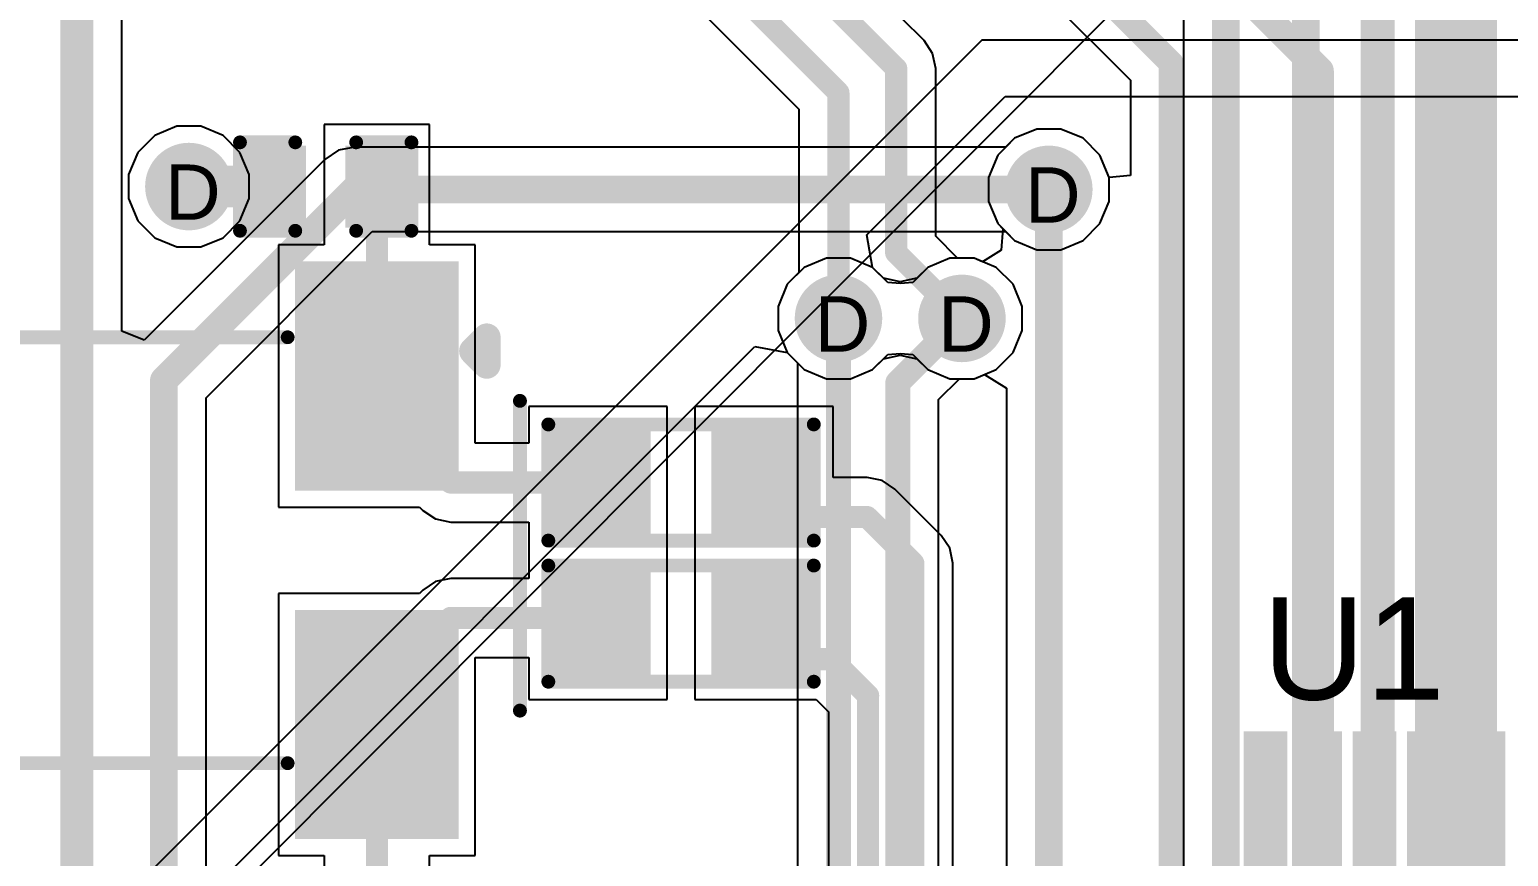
# Model space of a CAD drawing. Header units: inches. Extents: x 0 to 5401, y 0 to 5414.
# Drawn here: x 61.45 to 75.04, y 66.82 to 74.41 of the extents above; entities that cross this region are included whole.
import ezdxf

# ---------------------------------------------------------------- set-up
doc = ezdxf.new("R2010")
doc.units = ezdxf.units.IN
for name, color, linetype in [('Bottom Layer', 5, 'Continuous'), ('Bottom Solder', 6, 'Continuous'), ('Drill Drawing', 1, 'Continuous'), ('Layer 1', 16, 'Continuous'), ('Layer 2', 76, 'Continuous'), ('Top Layer', 1, 'Continuous'), ('Top Overlay', 2, 'Continuous'), ('Top Paste', 8, 'Continuous'), ('Top Solder', 216, 'Continuous'), ('Via Holes', 16, 'Continuous')]:
    doc.layers.add(name, color=color, linetype=linetype)
doc.styles.add('Arial', font='', dxfattribs={"height": 0.2})
doc.styles.get('Arial').set_extended_font_data('Arial')

# ---------------------------------------------------------------- blocks, each defined once
blk = doc.blocks.new('MC_306_9')
at = {"layer": 'Top Layer'}
for points in [[(-3.4, 2.55), (-2.1, 2.55), (-2.1, 0.65), (-3.4, 0.65)], [(2.1, 2.55), (3.4, 2.55), (3.4, 0.65), (2.1, 0.65)], [(-3.4, -0.65), (-2.1, -0.65), (-2.1, -2.55), (-3.4, -2.55)], [(2.1, -0.65), (3.4, -0.65), (3.4, -2.55), (2.1, -2.55)]]:
    blk.add_hatch(color=1, dxfattribs=at).paths.add_polyline_path(points)
at = {"layer": 'Top Paste'}
for points in [[(-3.4, 2.55), (-2.1, 2.55), (-2.1, 0.65), (-3.4, 0.65)], [(2.1, 2.55), (3.4, 2.55), (3.4, 0.65), (2.1, 0.65)], [(-3.4, -0.65), (-2.1, -0.65), (-2.1, -2.55), (-3.4, -2.55)], [(2.1, -0.65), (3.4, -0.65), (3.4, -2.55), (2.1, -2.55)]]:
    blk.add_hatch(color=8, dxfattribs=at).paths.add_polyline_path(points)
at = {"layer": 'Top Solder'}
for points in [[(-3.502, 2.652), (-1.998, 2.652), (-1.998, 0.548), (-3.502, 0.548)], [(1.998, 2.652), (3.502, 2.652), (3.502, 0.548), (1.998, 0.548)], [(-3.502, -0.548), (-1.998, -0.548), (-1.998, -2.652), (-3.502, -2.652)], [(1.998, -0.548), (3.502, -0.548), (3.502, -2.652), (1.998, -2.652)]]:
    blk.add_hatch(color=216, dxfattribs=at).paths.add_polyline_path(points)
at = {"layer": 'Top Overlay'}
for points in [[(1.88, 1.956, 0.127, 0.127, 0), (-1.93, 1.956, 0.127, 0.127, 0)], [(-4.064, 1.473, 0.127, 0.127, 0), (-4.064, -1.372, 0.127, 0.127, 0)], [(4.064, 1.473, 0.127, 0.127, 0), (4.064, -1.372, 0.127, 0.127, 0)], [(-3.632, -1.829, 0.254, 0.254, 0), (-3.759, -1.702, 0.254, 0.254, 0)], [(-3.759, -1.702, 0.254, 0.254, 0), (-3.759, -1.956, 0.254, 0.254, 0)], [(-3.632, -1.829, 0.254, 0.254, 0), (-3.759, -1.956, 0.254, 0.254, 0)], [(1.88, -1.956, 0.127, 0.127, 0), (-1.93, -1.956, 0.127, 0.127, 0)]]:
    blk.add_lwpolyline(points, format="xyseb", dxfattribs=at)
for points in [[(-1.962, 1.956, 0.0635, 0.0635, 1), (-1.899, 1.956, 0.0635, 0.0635, 1)], [(1.848, 1.956, 0.0635, 0.0635, 1), (1.911, 1.956, 0.0635, 0.0635, 1)], [(-4.096, 1.473, 0.0635, 0.0635, 1), (-4.032, 1.473, 0.0635, 0.0635, 1)], [(4.032, 1.473, 0.0635, 0.0635, 1), (4.096, 1.473, 0.0635, 0.0635, 1)], [(-4.096, -1.372, 0.0635, 0.0635, 1), (-4.032, -1.372, 0.0635, 0.0635, 1)], [(4.032, -1.372, 0.0635, 0.0635, 1), (4.096, -1.372, 0.0635, 0.0635, 1)], [(-3.823, -1.702, 0.127, 0.127, 1), (-3.696, -1.702, 0.127, 0.127, 1)], [(-3.823, -1.702, 0.127, 0.127, 1), (-3.696, -1.702, 0.127, 0.127, 1)], [(-3.696, -1.829, 0.127, 0.127, 1), (-3.569, -1.829, 0.127, 0.127, 1)], [(-3.696, -1.829, 0.127, 0.127, 1), (-3.569, -1.829, 0.127, 0.127, 1)], [(-3.823, -1.956, 0.127, 0.127, 1), (-3.696, -1.956, 0.127, 0.127, 1)], [(-3.823, -1.956, 0.127, 0.127, 1), (-3.696, -1.956, 0.127, 0.127, 1)], [(-1.962, -1.956, 0.0635, 0.0635, 1), (-1.899, -1.956, 0.0635, 0.0635, 1)], [(1.848, -1.956, 0.0635, 0.0635, 1), (1.911, -1.956, 0.0635, 0.0635, 1)]]:
    blk.add_lwpolyline(points, format="xyseb", close=True, dxfattribs=at)
blk = doc.blocks.new('LQFP_64_10_10__35')
at = {"layer": 'Top Layer'}
for points in [[(-3.6, 6.35), (-3.6, 5.15), (-3.9, 5.15), (-3.9, 6.35)], [(-3.1, 6.35), (-3.1, 5.15), (-3.4, 5.15), (-3.4, 6.35)], [(-2.6, 6.35), (-2.6, 5.15), (-2.9, 5.15), (-2.9, 6.35)], [(-2.1, 6.35), (-2.1, 5.15), (-2.4, 5.15), (-2.4, 6.35)], [(-1.6, 6.35), (-1.6, 5.15), (-1.9, 5.15), (-1.9, 6.35)]]:
    blk.add_hatch(color=1, dxfattribs=at).paths.add_polyline_path(points)
at = {"layer": 'Top Paste'}
for points in [[(-3.6, 6.35), (-3.6, 5.15), (-3.9, 5.15), (-3.9, 6.35)], [(-3.1, 6.35), (-3.1, 5.15), (-3.4, 5.15), (-3.4, 6.35)], [(-2.6, 6.35), (-2.6, 5.15), (-2.9, 5.15), (-2.9, 6.35)], [(-2.1, 6.35), (-2.1, 5.15), (-2.4, 5.15), (-2.4, 6.35)], [(-1.6, 6.35), (-1.6, 5.15), (-1.9, 5.15), (-1.9, 6.35)]]:
    blk.add_hatch(color=8, dxfattribs=at).paths.add_polyline_path(points)
at = {"layer": 'Top Solder'}
for points in [[(-3.549, 6.401), (-3.549, 5.099), (-3.951, 5.099), (-3.951, 6.401)], [(-3.049, 6.401), (-3.049, 5.099), (-3.451, 5.099), (-3.451, 6.401)], [(-2.549, 6.401), (-2.549, 5.099), (-2.951, 5.099), (-2.951, 6.401)], [(-2.049, 6.401), (-2.049, 5.099), (-2.451, 5.099), (-2.451, 6.401)], [(-1.549, 6.401), (-1.549, 5.099), (-1.951, 5.099), (-1.951, 6.401)]]:
    blk.add_hatch(color=216, dxfattribs=at).paths.add_polyline_path(points)
blk = doc.blocks.new('R___0603_161')
at = {"layer": 'Top Layer'}
for points in [[(-0.381, 0.4445), (-0.381, -0.4445), (-1.143, -0.4445), (-1.143, 0.4445)], [(1.143, 0.4445), (1.143, -0.4445), (0.381, -0.4445), (0.381, 0.4445)]]:
    blk.add_hatch(color=1, dxfattribs=at).paths.add_polyline_path(points)
at = {"layer": 'Top Paste'}
for points in [[(-0.381, 0.4445), (-0.381, -0.4445), (-1.143, -0.4445), (-1.143, 0.4445)], [(1.143, 0.4445), (1.143, -0.4445), (0.381, -0.4445), (0.381, 0.4445)]]:
    blk.add_hatch(color=8, dxfattribs=at).paths.add_polyline_path(points)
at = {"layer": 'Top Solder'}
for points in [[(-0.2794, 0.5461), (-0.2794, -0.5461), (-1.2446, -0.5461), (-1.2446, 0.5461)], [(1.2446, 0.5461), (1.2446, -0.5461), (0.2794, -0.5461), (0.2794, 0.5461)]]:
    blk.add_hatch(color=216, dxfattribs=at).paths.add_polyline_path(points)
at = {"layer": 'Top Overlay'}
for points in [[(-1.2192, 0.5334, 0.127, 0.127, 0), (1.2192, 0.5334, 0.127, 0.127, 0)], [(-1.2192, -0.5334, 0.127, 0.127, 0), (-1.2192, 0.5334, 0.127, 0.127, 0)], [(1.2192, -0.5334, 0.127, 0.127, 0), (1.2192, 0.5334, 0.127, 0.127, 0)], [(-1.2192, -0.5334, 0.127, 0.127, 0), (1.2192, -0.5334, 0.127, 0.127, 0)]]:
    blk.add_lwpolyline(points, format="xyseb", dxfattribs=at)
for points in [[(-1.25095, 0.5334, 0.0635, 0.0635, 1), (-1.18745, 0.5334, 0.0635, 0.0635, 1)], [(-1.25095, 0.5334, 0.0635, 0.0635, 1), (-1.18745, 0.5334, 0.0635, 0.0635, 1)], [(1.18745, 0.5334, 0.0635, 0.0635, 1), (1.25095, 0.5334, 0.0635, 0.0635, 1)], [(1.18745, 0.5334, 0.0635, 0.0635, 1), (1.25095, 0.5334, 0.0635, 0.0635, 1)], [(-1.25095, -0.5334, 0.0635, 0.0635, 1), (-1.18745, -0.5334, 0.0635, 0.0635, 1)], [(-1.25095, -0.5334, 0.0635, 0.0635, 1), (-1.18745, -0.5334, 0.0635, 0.0635, 1)], [(1.18745, -0.5334, 0.0635, 0.0635, 1), (1.25095, -0.5334, 0.0635, 0.0635, 1)], [(1.18745, -0.5334, 0.0635, 0.0635, 1), (1.25095, -0.5334, 0.0635, 0.0635, 1)]]:
    blk.add_lwpolyline(points, format="xyseb", close=True, dxfattribs=at)
blk = doc.blocks.new('R___0603_162')
at = {"layer": 'Top Layer'}
for points in [[(-0.381, 0.4445), (-0.381, -0.4445), (-1.143, -0.4445), (-1.143, 0.4445)], [(1.143, 0.4445), (1.143, -0.4445), (0.381, -0.4445), (0.381, 0.4445)]]:
    blk.add_hatch(color=1, dxfattribs=at).paths.add_polyline_path(points)
at = {"layer": 'Top Paste'}
for points in [[(-0.381, 0.4445), (-0.381, -0.4445), (-1.143, -0.4445), (-1.143, 0.4445)], [(1.143, 0.4445), (1.143, -0.4445), (0.381, -0.4445), (0.381, 0.4445)]]:
    blk.add_hatch(color=8, dxfattribs=at).paths.add_polyline_path(points)
at = {"layer": 'Top Solder'}
for points in [[(-0.2794, 0.5461), (-0.2794, -0.5461), (-1.2446, -0.5461), (-1.2446, 0.5461)], [(1.2446, 0.5461), (1.2446, -0.5461), (0.2794, -0.5461), (0.2794, 0.5461)]]:
    blk.add_hatch(color=216, dxfattribs=at).paths.add_polyline_path(points)
at = {"layer": 'Top Overlay'}
for points in [[(-1.2192, 0.5334, 0.127, 0.127, 0), (1.2192, 0.5334, 0.127, 0.127, 0)], [(-1.2192, -0.5334, 0.127, 0.127, 0), (-1.2192, 0.5334, 0.127, 0.127, 0)], [(1.2192, -0.5334, 0.127, 0.127, 0), (1.2192, 0.5334, 0.127, 0.127, 0)], [(-1.2192, -0.5334, 0.127, 0.127, 0), (1.2192, -0.5334, 0.127, 0.127, 0)]]:
    blk.add_lwpolyline(points, format="xyseb", dxfattribs=at)
for points in [[(-1.25095, 0.5334, 0.0635, 0.0635, 1), (-1.18745, 0.5334, 0.0635, 0.0635, 1)], [(-1.25095, 0.5334, 0.0635, 0.0635, 1), (-1.18745, 0.5334, 0.0635, 0.0635, 1)], [(1.18745, 0.5334, 0.0635, 0.0635, 1), (1.25095, 0.5334, 0.0635, 0.0635, 1)], [(1.18745, 0.5334, 0.0635, 0.0635, 1), (1.25095, 0.5334, 0.0635, 0.0635, 1)], [(-1.25095, -0.5334, 0.0635, 0.0635, 1), (-1.18745, -0.5334, 0.0635, 0.0635, 1)], [(-1.25095, -0.5334, 0.0635, 0.0635, 1), (-1.18745, -0.5334, 0.0635, 0.0635, 1)], [(1.18745, -0.5334, 0.0635, 0.0635, 1), (1.25095, -0.5334, 0.0635, 0.0635, 1)], [(1.18745, -0.5334, 0.0635, 0.0635, 1), (1.25095, -0.5334, 0.0635, 0.0635, 1)]]:
    blk.add_lwpolyline(points, format="xyseb", close=True, dxfattribs=at)
blk = doc.blocks.new('C___0402_305')
at = {"layer": 'Top Layer'}
for points in [[(-0.699, -0.318), (-0.699, 0.318), (-0.241, 0.318), (-0.241, -0.318)], [(0.241, -0.318), (0.241, 0.318), (0.699, 0.318), (0.699, -0.318)]]:
    blk.add_hatch(color=1, dxfattribs=at).paths.add_polyline_path(points)
at = {"layer": 'Top Paste'}
for points in [[(-0.699, -0.318), (-0.699, 0.318), (-0.241, 0.318), (-0.241, -0.318)], [(0.241, -0.318), (0.241, 0.318), (0.699, 0.318), (0.699, -0.318)]]:
    blk.add_hatch(color=8, dxfattribs=at).paths.add_polyline_path(points)
at = {"layer": 'Top Solder'}
for points in [[(-0.758, -0.377), (-0.758, 0.377), (-0.181, 0.377), (-0.181, -0.377)], [(0.181, -0.377), (0.181, 0.377), (0.758, 0.377), (0.758, -0.377)]]:
    blk.add_hatch(color=216, dxfattribs=at).paths.add_polyline_path(points)
at = {"layer": 'Top Overlay'}
for points in [[(-0.787, 0.406, 0.127, 0.127, 0), (-0.279, 0.406, 0.127, 0.127, 0)], [(-0.787, -0.406, 0.127, 0.127, 0), (-0.787, 0.406, 0.127, 0.127, 0)], [(0.279, 0.406, 0.127, 0.127, 0), (0.787, 0.406, 0.127, 0.127, 0)], [(0.787, -0.406, 0.127, 0.127, 0), (0.787, 0.406, 0.127, 0.127, 0)], [(-0.787, -0.406, 0.127, 0.127, 0), (-0.279, -0.406, 0.127, 0.127, 0)], [(0.279, -0.406, 0.127, 0.127, 0), (0.787, -0.406, 0.127, 0.127, 0)]]:
    blk.add_lwpolyline(points, format="xyseb", dxfattribs=at)
for points in [[(-0.819, 0.406, 0.0635, 0.0635, 1), (-0.756, 0.406, 0.0635, 0.0635, 1)], [(-0.819, 0.406, 0.0635, 0.0635, 1), (-0.756, 0.406, 0.0635, 0.0635, 1)], [(-0.311, 0.406, 0.0635, 0.0635, 1), (-0.248, 0.406, 0.0635, 0.0635, 1)], [(0.248, 0.406, 0.0635, 0.0635, 1), (0.311, 0.406, 0.0635, 0.0635, 1)], [(0.756, 0.406, 0.0635, 0.0635, 1), (0.819, 0.406, 0.0635, 0.0635, 1)], [(0.756, 0.406, 0.0635, 0.0635, 1), (0.819, 0.406, 0.0635, 0.0635, 1)], [(-0.819, -0.406, 0.0635, 0.0635, 1), (-0.756, -0.406, 0.0635, 0.0635, 1)], [(-0.819, -0.406, 0.0635, 0.0635, 1), (-0.756, -0.406, 0.0635, 0.0635, 1)], [(-0.311, -0.406, 0.0635, 0.0635, 1), (-0.248, -0.406, 0.0635, 0.0635, 1)], [(0.248, -0.406, 0.0635, 0.0635, 1), (0.311, -0.406, 0.0635, 0.0635, 1)], [(0.756, -0.406, 0.0635, 0.0635, 1), (0.819, -0.406, 0.0635, 0.0635, 1)], [(0.756, -0.406, 0.0635, 0.0635, 1), (0.819, -0.406, 0.0635, 0.0635, 1)]]:
    blk.add_lwpolyline(points, format="xyseb", close=True, dxfattribs=at)

msp = doc.modelspace()

# ---------------------------------------------------------------- hatches: boundary and pattern name
at = {"layer": 'Bottom Layer'}
h = msp.add_hatch(color=5, dxfattribs=at)
edge = h.paths.add_edge_path()
edge.add_arc((62.916, 72.968), 0.3, 0, 360)
h = msp.add_hatch(color=5, dxfattribs=at)
edge = h.paths.add_edge_path()
edge.add_arc((70.815, 72.942), 0.3, 0, 360)
h = msp.add_hatch(color=5, dxfattribs=at)
edge = h.paths.add_edge_path()
edge.add_arc((68.883, 71.757), 0.3, 0, 360)
h = msp.add_hatch(color=5, dxfattribs=at)
edge = h.paths.add_edge_path()
edge.add_arc((70.017, 71.757), 0.3, 0, 360)
at = {"layer": 'Bottom Solder'}
h = msp.add_hatch(color=6, dxfattribs=at)
edge = h.paths.add_edge_path()
edge.add_arc((62.916, 72.968), 0.402, 0, 360)
h = msp.add_hatch(color=6, dxfattribs=at)
edge = h.paths.add_edge_path()
edge.add_arc((70.815, 72.942), 0.402, 0, 360)
h = msp.add_hatch(color=6, dxfattribs=at)
edge = h.paths.add_edge_path()
edge.add_arc((68.883, 71.757), 0.402, 0, 360)
h = msp.add_hatch(color=6, dxfattribs=at)
edge = h.paths.add_edge_path()
edge.add_arc((70.017, 71.757), 0.402, 0, 360)
at = {"layer": 'Layer 1'}
h = msp.add_hatch(color=16, dxfattribs=at)
edge = h.paths.add_edge_path()
edge.add_arc((62.916, 72.968), 0.3, 0, 360)
h = msp.add_hatch(color=16, dxfattribs=at)
edge = h.paths.add_edge_path()
edge.add_arc((70.815, 72.942), 0.3, 0, 360)
h = msp.add_hatch(color=16, dxfattribs=at)
edge = h.paths.add_edge_path()
edge.add_arc((68.883, 71.757), 0.3, 0, 360)
h = msp.add_hatch(color=16, dxfattribs=at)
edge = h.paths.add_edge_path()
edge.add_arc((70.017, 71.757), 0.3, 0, 360)
at = {"layer": 'Layer 2'}
h = msp.add_hatch(color=76, dxfattribs=at)
edge = h.paths.add_edge_path()
edge.add_arc((62.916, 72.968), 0.3, 0, 360)
h = msp.add_hatch(color=76, dxfattribs=at)
edge = h.paths.add_edge_path()
edge.add_arc((70.815, 72.942), 0.3, 0, 360)
h = msp.add_hatch(color=76, dxfattribs=at)
edge = h.paths.add_edge_path()
edge.add_arc((68.883, 71.757), 0.3, 0, 360)
h = msp.add_hatch(color=76, dxfattribs=at)
edge = h.paths.add_edge_path()
edge.add_arc((70.017, 71.757), 0.3, 0, 360)
at = {"layer": 'Top Layer'}
h = msp.add_hatch(color=1, dxfattribs=at)
edge = h.paths.add_edge_path()
edge.add_arc((62.916, 72.968), 0.3, 0, 360)
h = msp.add_hatch(color=1, dxfattribs=at)
edge = h.paths.add_edge_path()
edge.add_arc((70.815, 72.942), 0.3, 0, 360)
h = msp.add_hatch(color=1, dxfattribs=at)
edge = h.paths.add_edge_path()
edge.add_arc((68.883, 71.757), 0.3, 0, 360)
h = msp.add_hatch(color=1, dxfattribs=at)
edge = h.paths.add_edge_path()
edge.add_arc((70.017, 71.757), 0.3, 0, 360)
at = {"layer": 'Top Solder'}
h = msp.add_hatch(color=216, dxfattribs=at)
edge = h.paths.add_edge_path()
edge.add_arc((62.916, 72.968), 0.402, 0, 360)
h = msp.add_hatch(color=216, dxfattribs=at)
edge = h.paths.add_edge_path()
edge.add_arc((70.815, 72.942), 0.402, 0, 360)
h = msp.add_hatch(color=216, dxfattribs=at)
edge = h.paths.add_edge_path()
edge.add_arc((68.883, 71.757), 0.402, 0, 360)
h = msp.add_hatch(color=216, dxfattribs=at)
edge = h.paths.add_edge_path()
edge.add_arc((70.017, 71.757), 0.402, 0, 360)
at = {"layer": 'Via Holes'}
h = msp.add_hatch(color=7, dxfattribs=at)
edge = h.paths.add_edge_path()
edge.add_arc((62.916, 72.968), 0.15, 0, 360)
h = msp.add_hatch(color=7, dxfattribs=at)
edge = h.paths.add_edge_path()
edge.add_arc((70.815, 72.942), 0.15, 0, 360)
h = msp.add_hatch(color=7, dxfattribs=at)
edge = h.paths.add_edge_path()
edge.add_arc((68.883, 71.757), 0.15, 0, 360)
h = msp.add_hatch(color=7, dxfattribs=at)
edge = h.paths.add_edge_path()
edge.add_arc((70.017, 71.757), 0.15, 0, 360)

# ---------------------------------------------------------------- linework, layer by layer
at = {"layer": 'Bottom Layer'}
for p, q in [((72.052, 80.137), (72.052, 64.208)), ((62.301, 71.64), (62.301, 77.082)), ((70.705, 73.496), (70.501, 73.412)), ((70.925, 73.496), (70.705, 73.496)), ((71.129, 73.412), (70.925, 73.496)), ((70.501, 73.412), (70.42, 73.331)), ((71.285, 73.256), (71.129, 73.412)), ((64.291, 73.301), (64.165, 73.217)), ((64.44, 73.331), (64.291, 73.301)), ((70.42, 73.331), (64.44, 73.331)), ((71.369, 73.052), (71.285, 73.256)), ((64.165, 73.217), (62.504, 71.556)), ((71.369, 72.832), (71.369, 73.052)), ((71.285, 72.628), (71.369, 72.832)), ((63.075, 71.028), (64.601, 72.554)), ((64.601, 72.554), (70.42, 72.554)), ((70.42, 72.554), (70.501, 72.473)), ((71.129, 72.473), (71.285, 72.628)), ((70.501, 72.473), (70.705, 72.388)), ((70.925, 72.388), (71.129, 72.473)), ((68.772, 72.311), (68.569, 72.226)), ((68.993, 72.311), (68.772, 72.311)), ((69.196, 72.226), (68.993, 72.311)), ((69.907, 72.311), (69.704, 72.226)), ((70.128, 72.311), (69.907, 72.311)), ((70.331, 72.226), (70.128, 72.311)), ((70.705, 72.388), (70.925, 72.388)), ((68.569, 72.226), (68.413, 72.071)), ((69.335, 72.088), (69.196, 72.226)), ((69.704, 72.226), (69.565, 72.088)), ((70.487, 72.071), (70.331, 72.226)), ((68.413, 72.071), (68.329, 71.867)), ((69.45, 72.079), (69.335, 72.088)), ((69.565, 72.088), (69.45, 72.079)), ((70.571, 71.867), (70.487, 72.071)), ((68.329, 71.867), (68.329, 71.647)), ((70.571, 71.647), (70.571, 71.867)), ((62.504, 71.556), (62.301, 71.64)), ((68.329, 71.647), (68.413, 71.443)), ((70.487, 71.443), (70.571, 71.647)), ((68.413, 71.443), (68.507, 71.349)), ((68.507, 71.349), (68.507, 63.685)), ((70.331, 71.287), (70.487, 71.443)), ((69.802, 71.011), (69.994, 71.203)), ((69.994, 71.203), (70.128, 71.203)), ((70.128, 71.203), (70.331, 71.287)), ((63.075, 60.444), (63.075, 71.028)), ((69.802, 63.326), (69.802, 71.011))]:
    msp.add_line(p, q, dxfattribs=at)
for points in [[(72.441, 63.813, 0.254, 0.254, 0), (72.441, 91.335, 0.254, 0.254, 0)], [(73.177, 63.646, 0.254, 0.254, 0), (73.177, 91.363, 0.254, 0.254, 0)], [(73.864, 64.02, 0.254, 0.254, 0), (73.864, 83.914, 0.254, 0.254, 0)], [(74.551, 64.534, 0.254, 0.254, 0), (74.551, 83.584, 0.254, 0.254, 0)], [(61.887, 52.655, 0.305, 0.305, 0), (61.887, 77.254, 0.305, 0.305, 0)], [(62.687, 71.189, 0.254, 0.254, 0), (64.44, 72.942, 0.254, 0.254, 0)], [(64.44, 72.942, 0.254, 0.254, 0), (70.815, 72.942, 0.254, 0.254, 0)], [(68.883, 63.529, 0.229, 0.229, 0), (68.883, 71.757, 0.229, 0.229, 0)], [(69.427, 71.166, 0.229, 0.229, 0), (70.017, 71.757, 0.229, 0.229, 0)], [(62.687, 57.486, 0.254, 0.254, 0), (62.687, 71.189, 0.254, 0.254, 0)], [(69.427, 63.326, 0.229, 0.229, 0), (69.427, 71.166, 0.229, 0.229, 0)]]:
    msp.add_lwpolyline(points, format="xyseb", dxfattribs=at)
for points in [[(64.376, 72.942, 0.127, 0.127, 1), (64.503, 72.942, 0.127, 0.127, 1)], [(64.376, 72.942, 0.127, 0.127, 1), (64.503, 72.942, 0.127, 0.127, 1)], [(70.752, 72.942, 0.127, 0.127, 1), (70.879, 72.942, 0.127, 0.127, 1)], [(68.825, 71.757, 0.114, 0.114, 1), (68.94, 71.757, 0.114, 0.114, 1)], [(69.96, 71.757, 0.114, 0.114, 1), (70.074, 71.757, 0.114, 0.114, 1)], [(62.623, 71.189, 0.127, 0.127, 1), (62.75, 71.189, 0.127, 0.127, 1)], [(62.623, 71.189, 0.127, 0.127, 1), (62.75, 71.189, 0.127, 0.127, 1)], [(69.37, 71.166, 0.114, 0.114, 1), (69.484, 71.166, 0.114, 0.114, 1)], [(69.37, 71.166, 0.114, 0.114, 1), (69.484, 71.166, 0.114, 0.114, 1)]]:
    msp.add_lwpolyline(points, format="xyseb", close=True, dxfattribs=at)
at = {"layer": 'Layer 1'}
for p, q in [((70.705, 73.496), (70.501, 73.412)), ((70.925, 73.496), (70.705, 73.496)), ((71.129, 73.412), (70.925, 73.496)), ((70.501, 73.412), (70.346, 73.256)), ((71.285, 73.256), (71.129, 73.412)), ((70.346, 73.256), (70.261, 73.052)), ((71.369, 73.052), (71.285, 73.256)), ((70.261, 73.052), (70.261, 72.832)), ((71.369, 72.832), (71.369, 73.052)), ((70.261, 72.832), (70.346, 72.628)), ((71.285, 72.628), (71.369, 72.832)), ((70.346, 72.628), (70.501, 72.473)), ((71.129, 72.473), (71.285, 72.628)), ((70.501, 72.473), (70.705, 72.388)), ((70.925, 72.388), (71.129, 72.473)), ((68.772, 72.311), (68.569, 72.226)), ((68.993, 72.311), (68.772, 72.311)), ((69.196, 72.226), (68.993, 72.311)), ((69.907, 72.311), (69.704, 72.226)), ((70.128, 72.311), (69.907, 72.311)), ((70.331, 72.226), (70.128, 72.311)), ((70.705, 72.388), (70.925, 72.388)), ((68.569, 72.226), (68.413, 72.071)), ((69.296, 72.127), (69.196, 72.226)), ((69.704, 72.226), (69.604, 72.127)), ((70.487, 72.071), (70.331, 72.226)), ((68.413, 72.071), (68.329, 71.867)), ((69.45, 72.092), (69.296, 72.127)), ((69.604, 72.127), (69.45, 72.092)), ((70.571, 71.867), (70.487, 72.071)), ((68.329, 71.867), (68.329, 71.647)), ((70.571, 71.647), (70.571, 71.867)), ((68.329, 71.647), (68.413, 71.443)), ((70.487, 71.443), (70.571, 71.647)), ((68.413, 71.443), (68.569, 71.287)), ((69.196, 71.287), (69.296, 71.387)), ((69.296, 71.387), (69.45, 71.421)), ((69.45, 71.421), (69.604, 71.387)), ((69.604, 71.387), (69.704, 71.287)), ((70.331, 71.287), (70.487, 71.443)), ((68.569, 71.287), (68.772, 71.203)), ((68.772, 71.203), (68.993, 71.203)), ((68.993, 71.203), (69.196, 71.287)), ((69.704, 71.287), (69.907, 71.203)), ((69.907, 71.203), (70.128, 71.203)), ((70.128, 71.203), (70.331, 71.287))]:
    msp.add_line(p, q, dxfattribs=at)
at = {"layer": 'Layer 2'}
for p, q in [((70.199, 74.314), (59.353, 63.468)), ((112.524, 74.314), (70.199, 74.314)), ((69.142, 72.524), (70.414, 73.796)), ((70.414, 73.796), (87.49, 73.796)), ((62.806, 73.522), (62.602, 73.437)), ((63.026, 73.522), (62.806, 73.522)), ((63.23, 73.437), (63.026, 73.522)), ((70.705, 73.496), (70.501, 73.412)), ((70.925, 73.496), (70.705, 73.496)), ((71.129, 73.412), (70.925, 73.496)), ((62.602, 73.437), (62.446, 73.281)), ((63.385, 73.281), (63.23, 73.437)), ((70.501, 73.412), (70.346, 73.256)), ((71.285, 73.256), (71.129, 73.412)), ((62.446, 73.281), (62.362, 73.078)), ((63.47, 73.078), (63.385, 73.281)), ((70.346, 73.256), (70.261, 73.052)), ((71.369, 73.052), (71.285, 73.256)), ((62.362, 73.078), (62.362, 72.857)), ((63.47, 72.857), (63.47, 73.078)), ((70.261, 73.052), (70.261, 72.832)), ((71.369, 72.832), (71.369, 73.052)), ((62.362, 72.857), (62.446, 72.654)), ((63.385, 72.654), (63.47, 72.857)), ((70.261, 72.832), (70.346, 72.628)), ((71.285, 72.628), (71.369, 72.832)), ((62.446, 72.654), (62.602, 72.498)), ((63.23, 72.498), (63.385, 72.654)), ((70.346, 72.628), (70.501, 72.473)), ((71.129, 72.473), (71.285, 72.628)), ((62.602, 72.498), (62.806, 72.414)), ((62.806, 72.414), (63.026, 72.414)), ((63.026, 72.414), (63.23, 72.498)), ((69.196, 72.226), (69.142, 72.524)), ((70.501, 72.473), (70.705, 72.388)), ((70.925, 72.388), (71.129, 72.473)), ((69.907, 72.311), (69.704, 72.226)), ((70.128, 72.311), (69.907, 72.311)), ((70.331, 72.226), (70.128, 72.311)), ((70.705, 72.388), (70.925, 72.388)), ((69.296, 72.127), (69.196, 72.226)), ((69.704, 72.226), (69.604, 72.127)), ((70.487, 72.071), (70.331, 72.226)), ((69.45, 72.092), (69.296, 72.127)), ((69.604, 72.127), (69.45, 72.092)), ((70.571, 71.867), (70.487, 72.071)), ((70.571, 71.647), (70.571, 71.867)), ((70.487, 71.443), (70.571, 71.647)), ((59.719, 63.102), (68.115, 71.498)), ((68.115, 71.498), (68.413, 71.443)), ((68.413, 71.443), (68.569, 71.287)), ((69.196, 71.287), (69.296, 71.387)), ((69.296, 71.387), (69.45, 71.421)), ((69.45, 71.421), (69.604, 71.387)), ((69.604, 71.387), (69.704, 71.287)), ((70.331, 71.287), (70.487, 71.443)), ((68.569, 71.287), (68.772, 71.203)), ((68.772, 71.203), (68.993, 71.203)), ((68.993, 71.203), (69.196, 71.287)), ((69.704, 71.287), (69.907, 71.203)), ((69.907, 71.203), (70.128, 71.203)), ((70.128, 71.203), (70.331, 71.287))]:
    msp.add_line(p, q, dxfattribs=at)
at = {"layer": 'Top Layer'}
for p, q in [((67.437, 78.072), (71.565, 73.944)), ((69.67, 74.309), (66.792, 77.186)), ((66.125, 76.075), (68.52, 73.68)), ((69.748, 74.191), (69.67, 74.309)), ((69.67, 74.309), (69.67, 74.309)), ((69.776, 74.052), (69.748, 74.191)), ((69.776, 72.511), (69.776, 74.052)), ((69.776, 74.052), (69.776, 74.052)), ((71.565, 73.944), (71.565, 73.071)), ((68.52, 73.68), (68.52, 72.178)), ((65.126, 73.539), (64.16, 73.539)), ((64.16, 73.539), (64.16, 72.432)), ((65.126, 72.432), (65.126, 73.539)), ((70.705, 73.496), (70.501, 73.412)), ((70.925, 73.496), (70.705, 73.496)), ((71.129, 73.412), (70.925, 73.496)), ((70.501, 73.412), (70.346, 73.256)), ((71.285, 73.256), (71.129, 73.412)), ((70.346, 73.256), (70.261, 73.052)), ((71.369, 73.052), (71.285, 73.256)), ((70.261, 73.052), (70.261, 72.832)), ((71.565, 73.071), (71.369, 73.052)), ((70.261, 72.832), (70.346, 72.628)), ((70.346, 72.628), (70.393, 72.581)), ((70.393, 72.581), (70.377, 72.383)), ((64.16, 72.432), (63.739, 72.432)), ((63.739, 72.432), (63.739, 70.024)), ((65.547, 72.432), (65.126, 72.432)), ((65.547, 70.612), (65.547, 72.432)), ((69.976, 72.311), (69.776, 72.511)), ((70.128, 72.311), (69.976, 72.311)), ((70.207, 72.278), (70.128, 72.311)), ((70.377, 72.383), (70.207, 72.278)), ((68.52, 72.178), (68.413, 72.071)), ((68.413, 72.071), (68.329, 71.867)), ((68.329, 71.867), (68.329, 71.647)), ((68.329, 71.647), (68.413, 71.443)), ((68.413, 71.443), (68.569, 71.287)), ((69.196, 71.287), (69.335, 71.426)), ((69.335, 71.426), (69.45, 71.435)), ((69.45, 71.435), (69.565, 71.426)), ((69.565, 71.426), (69.704, 71.287)), ((68.569, 71.287), (68.772, 71.203)), ((68.772, 71.203), (68.993, 71.203)), ((68.993, 71.203), (69.196, 71.287)), ((69.704, 71.287), (69.907, 71.203)), ((69.907, 71.203), (70.128, 71.203)), ((70.128, 71.203), (70.224, 71.243)), ((70.224, 71.243), (70.427, 71.117)), ((70.427, 71.117), (70.427, 65.717)), ((67.31, 70.948), (66.04, 70.948)), ((66.04, 70.948), (66.04, 70.612)), ((67.31, 69.551), (67.31, 70.948)), ((68.834, 70.948), (67.564, 70.948)), ((67.564, 70.948), (67.564, 69.551)), ((68.834, 70.296), (68.834, 70.948)), ((66.04, 70.612), (65.547, 70.612)), ((69.146, 70.296), (68.834, 70.296)), ((69.284, 70.268), (69.146, 70.296)), ((69.146, 70.296), (69.146, 70.296)), ((69.402, 70.189), (69.284, 70.268)), ((69.827, 69.764), (69.402, 70.189)), ((63.739, 70.024), (65.034, 70.024)), ((65.034, 70.024), (65.065, 69.993)), ((65.065, 69.993), (65.065, 69.993)), ((65.065, 69.993), (65.182, 69.915)), ((65.182, 69.915), (65.321, 69.887)), ((65.321, 69.887), (66.04, 69.887)), ((66.04, 69.887), (66.04, 69.368)), ((69.906, 69.647), (69.827, 69.764)), ((69.827, 69.764), (69.827, 69.764)), ((67.31, 68.256), (67.31, 69.551)), ((67.564, 69.551), (67.564, 68.256)), ((69.933, 69.508), (69.906, 69.647)), ((69.933, 65.913), (69.933, 69.508)), ((69.933, 69.508), (69.933, 69.508)), ((65.182, 69.341), (65.065, 69.262)), ((65.321, 69.368), (65.182, 69.341)), ((66.04, 69.368), (65.321, 69.368)), ((65.034, 69.232), (63.739, 69.232)), ((63.739, 69.232), (63.739, 66.824)), ((65.065, 69.262), (65.034, 69.232)), ((65.065, 69.262), (65.065, 69.262)), ((65.547, 66.824), (65.547, 68.643)), ((65.547, 68.643), (66.04, 68.643)), ((66.04, 68.643), (66.04, 68.256)), ((66.04, 68.256), (67.31, 68.256)), ((67.564, 68.256), (68.679, 68.256)), ((68.679, 68.256), (68.792, 68.143)), ((68.792, 68.143), (68.792, 63.836)), ((63.739, 66.824), (64.16, 66.824)), ((64.16, 66.824), (64.16, 65.767)), ((65.126, 65.767), (65.126, 66.824)), ((65.126, 66.824), (65.547, 66.824))]:
    msp.add_line(p, q, dxfattribs=at)
for points in [[(68.428, 78.911, 0.254, 0.254, 0), (73.306, 74.033, 0.254, 0.254, 0)], [(67.702, 78.338, 0.229, 0.229, 0), (71.94, 74.1, 0.229, 0.229, 0)], [(66.535, 76.93, 0.203, 0.203, 0), (69.413, 74.052, 0.203, 0.203, 0)], [(66.275, 76.437, 0.203, 0.203, 0), (68.883, 73.83, 0.203, 0.203, 0)], [(74.806, 67.313, 0.254, 0.254, 0), (74.806, 76.121, 0.254, 0.254, 0)], [(74.306, 67.313, 0.254, 0.254, 0), (74.306, 75.105, 0.254, 0.254, 0)], [(73.806, 67.313, 0.254, 0.254, 0), (73.806, 74.633, 0.254, 0.254, 0)], [(71.94, 66.129, 0.229, 0.229, 0), (71.94, 74.1, 0.229, 0.229, 0)], [(69.413, 72.361, 0.203, 0.203, 0), (69.413, 74.052, 0.203, 0.203, 0)], [(73.306, 67.313, 0.254, 0.254, 0), (73.306, 74.033, 0.254, 0.254, 0)], [(68.883, 71.757, 0.203, 0.203, 0), (68.883, 73.83, 0.203, 0.203, 0)], [(62.916, 72.968, 0.381, 0.381, 0), (63.703, 72.968, 0.381, 0.381, 0)], [(64.643, 71.228, 0.203, 0.203, 0), (64.643, 72.968, 0.203, 0.203, 0)], [(70.815, 65.323, 0.254, 0.254, 0), (70.815, 72.942, 0.254, 0.254, 0)], [(69.413, 72.361, 0.203, 0.203, 0), (70.017, 71.757, 0.203, 0.203, 0)], [(64.643, 70.928, 0.203, 0.203, 0), (64.643, 71.228, 0.203, 0.203, 0)], [(64.643, 70.928, 0.203, 0.203, 0), (65.321, 70.25, 0.203, 0.203, 0)], [(65.321, 70.25, 0.203, 0.203, 0), (66.675, 70.25, 0.203, 0.203, 0)], [(68.199, 70.212, 0.203, 0.203, 0), (68.199, 70.25, 0.203, 0.203, 0)], [(68.199, 70.212, 0.203, 0.203, 0), (68.478, 69.933, 0.203, 0.203, 0)], [(68.478, 69.933, 0.203, 0.203, 0), (69.146, 69.933, 0.203, 0.203, 0)], [(69.146, 69.933, 0.203, 0.203, 0), (69.571, 69.508, 0.203, 0.203, 0)], [(69.571, 64.124, 0.203, 0.203, 0), (69.571, 69.508, 0.203, 0.203, 0)], [(64.643, 68.328, 0.203, 0.203, 0), (65.321, 69.006, 0.203, 0.203, 0)], [(65.321, 69.006, 0.203, 0.203, 0), (66.624, 69.006, 0.203, 0.203, 0)], [(66.624, 69.006, 0.203, 0.203, 0), (66.675, 68.954, 0.203, 0.203, 0)], [(68.199, 68.907, 0.203, 0.203, 0), (68.199, 68.954, 0.203, 0.203, 0)], [(68.199, 68.907, 0.203, 0.203, 0), (68.478, 68.628, 0.203, 0.203, 0)], [(68.478, 68.628, 0.203, 0.203, 0), (68.82, 68.628, 0.203, 0.203, 0)], [(68.82, 68.628, 0.203, 0.203, 0), (69.155, 68.293, 0.203, 0.203, 0)], [(64.643, 68.028, 0.203, 0.203, 0), (64.643, 68.328, 0.203, 0.203, 0)], [(69.155, 63.836, 0.203, 0.203, 0), (69.155, 68.293, 0.203, 0.203, 0)], [(64.643, 66.338, 0.203, 0.203, 0), (64.643, 68.028, 0.203, 0.203, 0)], [(72.806, 66.537, 0.203, 0.203, 0), (72.806, 67.313, 0.203, 0.203, 0)]]:
    msp.add_lwpolyline(points, format="xyseb", dxfattribs=at)
for points in [[(71.883, 74.1, 0.114, 0.114, 1), (71.997, 74.1, 0.114, 0.114, 1)], [(71.883, 74.1, 0.114, 0.114, 1), (71.997, 74.1, 0.114, 0.114, 1)], [(69.362, 74.052, 0.102, 0.102, 1), (69.464, 74.052, 0.102, 0.102, 1)], [(69.362, 74.052, 0.102, 0.102, 1), (69.464, 74.052, 0.102, 0.102, 1)], [(73.242, 74.033, 0.127, 0.127, 1), (73.369, 74.033, 0.127, 0.127, 1)], [(73.242, 74.033, 0.127, 0.127, 1), (73.369, 74.033, 0.127, 0.127, 1)], [(68.832, 73.83, 0.102, 0.102, 1), (68.933, 73.83, 0.102, 0.102, 1)], [(68.832, 73.83, 0.102, 0.102, 1), (68.933, 73.83, 0.102, 0.102, 1)], [(62.821, 72.968, 0.191, 0.191, 1), (63.011, 72.968, 0.191, 0.191, 1)], [(63.608, 72.968, 0.191, 0.191, 1), (63.798, 72.968, 0.191, 0.191, 1)], [(64.592, 72.968, 0.102, 0.102, 1), (64.694, 72.968, 0.102, 0.102, 1)], [(70.752, 72.942, 0.127, 0.127, 1), (70.879, 72.942, 0.127, 0.127, 1)], [(69.362, 72.361, 0.102, 0.102, 1), (69.464, 72.361, 0.102, 0.102, 1)], [(69.362, 72.361, 0.102, 0.102, 1), (69.464, 72.361, 0.102, 0.102, 1)], [(68.832, 71.757, 0.102, 0.102, 1), (68.933, 71.757, 0.102, 0.102, 1)], [(69.967, 71.757, 0.102, 0.102, 1), (70.068, 71.757, 0.102, 0.102, 1)], [(64.592, 71.228, 0.102, 0.102, 1), (64.694, 71.228, 0.102, 0.102, 1)], [(64.592, 71.228, 0.102, 0.102, 1), (64.694, 71.228, 0.102, 0.102, 1)], [(64.592, 70.928, 0.102, 0.102, 1), (64.694, 70.928, 0.102, 0.102, 1)], [(64.592, 70.928, 0.102, 0.102, 1), (64.694, 70.928, 0.102, 0.102, 1)], [(65.27, 70.25, 0.102, 0.102, 1), (65.372, 70.25, 0.102, 0.102, 1)], [(65.27, 70.25, 0.102, 0.102, 1), (65.372, 70.25, 0.102, 0.102, 1)], [(66.624, 70.25, 0.102, 0.102, 1), (66.726, 70.25, 0.102, 0.102, 1)], [(68.148, 70.25, 0.102, 0.102, 1), (68.25, 70.25, 0.102, 0.102, 1)], [(68.148, 70.212, 0.102, 0.102, 1), (68.25, 70.212, 0.102, 0.102, 1)], [(68.148, 70.212, 0.102, 0.102, 1), (68.25, 70.212, 0.102, 0.102, 1)], [(68.428, 69.933, 0.102, 0.102, 1), (68.529, 69.933, 0.102, 0.102, 1)], [(68.428, 69.933, 0.102, 0.102, 1), (68.529, 69.933, 0.102, 0.102, 1)], [(69.095, 69.933, 0.102, 0.102, 1), (69.196, 69.933, 0.102, 0.102, 1)], [(69.095, 69.933, 0.102, 0.102, 1), (69.196, 69.933, 0.102, 0.102, 1)], [(69.52, 69.508, 0.102, 0.102, 1), (69.621, 69.508, 0.102, 0.102, 1)], [(69.52, 69.508, 0.102, 0.102, 1), (69.621, 69.508, 0.102, 0.102, 1)], [(65.27, 69.006, 0.102, 0.102, 1), (65.372, 69.006, 0.102, 0.102, 1)], [(65.27, 69.006, 0.102, 0.102, 1), (65.372, 69.006, 0.102, 0.102, 1)], [(66.573, 69.006, 0.102, 0.102, 1), (66.675, 69.006, 0.102, 0.102, 1)], [(66.573, 69.006, 0.102, 0.102, 1), (66.675, 69.006, 0.102, 0.102, 1)], [(66.624, 68.954, 0.102, 0.102, 1), (66.726, 68.954, 0.102, 0.102, 1)], [(68.148, 68.954, 0.102, 0.102, 1), (68.25, 68.954, 0.102, 0.102, 1)], [(68.148, 68.907, 0.102, 0.102, 1), (68.25, 68.907, 0.102, 0.102, 1)], [(68.148, 68.907, 0.102, 0.102, 1), (68.25, 68.907, 0.102, 0.102, 1)], [(68.428, 68.628, 0.102, 0.102, 1), (68.529, 68.628, 0.102, 0.102, 1)], [(68.428, 68.628, 0.102, 0.102, 1), (68.529, 68.628, 0.102, 0.102, 1)], [(68.769, 68.628, 0.102, 0.102, 1), (68.871, 68.628, 0.102, 0.102, 1)], [(68.769, 68.628, 0.102, 0.102, 1), (68.871, 68.628, 0.102, 0.102, 1)], [(64.592, 68.328, 0.102, 0.102, 1), (64.694, 68.328, 0.102, 0.102, 1)], [(64.592, 68.328, 0.102, 0.102, 1), (64.694, 68.328, 0.102, 0.102, 1)], [(69.104, 68.293, 0.102, 0.102, 1), (69.206, 68.293, 0.102, 0.102, 1)], [(69.104, 68.293, 0.102, 0.102, 1), (69.206, 68.293, 0.102, 0.102, 1)], [(64.592, 68.028, 0.102, 0.102, 1), (64.694, 68.028, 0.102, 0.102, 1)], [(64.592, 68.028, 0.102, 0.102, 1), (64.694, 68.028, 0.102, 0.102, 1)], [(72.755, 67.313, 0.102, 0.102, 1), (72.856, 67.313, 0.102, 0.102, 1)], [(73.242, 67.313, 0.127, 0.127, 1), (73.369, 67.313, 0.127, 0.127, 1)], [(73.742, 67.313, 0.127, 0.127, 1), (73.869, 67.313, 0.127, 0.127, 1)], [(74.242, 67.313, 0.127, 0.127, 1), (74.369, 67.313, 0.127, 0.127, 1)], [(74.742, 67.313, 0.127, 0.127, 1), (74.869, 67.313, 0.127, 0.127, 1)]]:
    msp.add_lwpolyline(points, format="xyseb", close=True, dxfattribs=at)
at = {"layer": 'Top Solder'}
msp.add_line((3.115, 6.162), (5401.268, 5414.317), dxfattribs=at)

# ---------------------------------------------------------------- block references
for name, p in [('C___0402_305', (64.173, 72.968)), ('R___0603_162', (67.437, 70.25)), ('R___0603_161', (67.437, 68.954)), ('LQFP_64_10_10__35', (76.556, 61.563))]:
    msp.add_blockref(name, p)
at = {"rotation": 180}
msp.add_blockref('MC_306_9', (61.893, 69.628), dxfattribs=at)

# ---------------------------------------------------------------- texts
at = {"layer": 'Drill Drawing', "style": 'Arial'}
for p in [(62.696, 72.663), (70.595, 72.637), (68.663, 71.452), (69.797, 71.452)]:
    msp.add_text('D', height=0.508, dxfattribs=at).set_placement(p)
at = {"layer": 'Top Overlay', "style": 'Arial'}
msp.add_text('U1', height=0.9398, dxfattribs=at).set_placement((72.776, 68.256))

doc.saveas('drawing.dxf')
